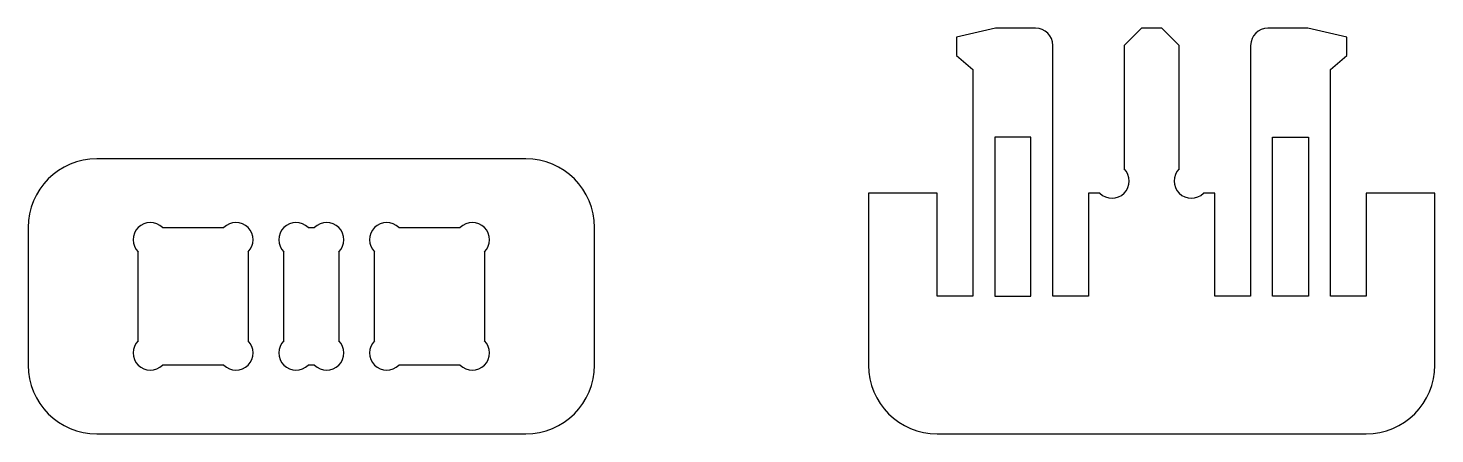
# Model space of a CAD drawing. Extents: x 0 to 5.12, y 0 to 1.48.
import ezdxf

# ---------------------------------------------------------------- set-up
doc = ezdxf.new("R2010")
doc.units = 0
doc.layers.add('THROUGH-CUT-INSIDE', color=15, linetype='CONTINUOUS')
doc.layers.add('THROUGH-CUT-OUTSIDE-ADD-TA', color=98, linetype='CONTINUOUS')

msp = doc.modelspace()

# ---------------------------------------------------------------- linework, layer by layer
at = {"layer": 'THROUGH-CUT-INSIDE'}
for p, q in [((3.5166, 1.0789), (3.5166, 0.5)), ((3.6466, 1.0789), (3.5166, 1.0789)), ((3.6466, 0.5), (3.6466, 1.0789)), ((4.5266, 0.5), (4.5266, 1.0789)), ((4.5266, 1.0789), (4.6566, 1.0789)), ((4.6566, 1.0789), (4.6566, 0.5)), ((0.4884, 0.75), (0.7116, 0.75)), ((1.0184, 0.75), (1.0416, 0.75)), ((1.3484, 0.75), (1.5716, 0.75)), ((0.4, 0.3384), (0.4, 0.6616)), ((0.8, 0.6616), (0.8, 0.3384)), ((0.93, 0.3384), (0.93, 0.6616)), ((1.13, 0.6616), (1.13, 0.3384)), ((1.26, 0.3384), (1.26, 0.6616)), ((1.66, 0.6616), (1.66, 0.3384)), ((3.5166, 0.5), (3.6466, 0.5)), ((4.6566, 0.5), (4.5266, 0.5)), ((0.7116, 0.25), (0.4884, 0.25)), ((1.0416, 0.25), (1.0184, 0.25)), ((1.5716, 0.25), (1.3484, 0.25))]:
    msp.add_line(p, q, dxfattribs=at)
for centre, start, end in [((0.4442, 0.7058), 45, 135), ((0.7558, 0.7058), 45, 135), ((0.9742, 0.7058), 45, 135), ((1.0858, 0.7058), 315, 135), ((1.3042, 0.7058), 45, 135), ((1.6158, 0.7058), 315, 135), ((0.4442, 0.7058), 135, 225), ((0.7558, 0.7058), 315, 45), ((0.9742, 0.7058), 135, 225), ((1.3042, 0.7058), 135, 225), ((0.4442, 0.2942), 135, 315), ((0.7558, 0.2942), 225, 45), ((0.9742, 0.2942), 135, 225), ((1.0858, 0.2942), 225, 45), ((1.3042, 0.2942), 135, 315), ((1.6158, 0.2942), 315, 45), ((0.9742, 0.2942), 225, 315), ((1.6158, 0.2942), 225, 315)]:
    msp.add_arc(centre, 0.0625, start, end, dxfattribs=at)
at = {"layer": 'THROUGH-CUT-OUTSIDE-ADD-TA'}
for p, q in [((3.5183, 1.475), (3.3766, 1.4426)), ((3.3766, 1.4426), (3.3766, 1.375)), ((3.6642, 1.475), (3.5183, 1.475)), ((4.0491, 1.475), (3.9866, 1.4125)), ((4.1241, 1.475), (4.0491, 1.475)), ((4.1866, 1.4125), (4.1241, 1.475)), ((4.6549, 1.475), (4.5091, 1.475)), ((4.7966, 1.4426), (4.6549, 1.475)), ((4.7966, 1.375), (4.7966, 1.4426)), ((3.7266, 0.5), (3.7266, 1.4125)), ((3.9866, 1.4125), (3.9866, 0.9634)), ((4.1866, 0.9634), (4.1866, 1.4125)), ((4.4466, 1.4125), (4.4466, 0.5)), ((3.3766, 1.375), (3.4366, 1.325)), ((4.7366, 1.325), (4.7966, 1.375)), ((3.4366, 1.325), (3.4366, 1.2216)), ((4.7366, 1.2216), (4.7366, 1.325)), ((3.4366, 1.2216), (3.4366, 0.5)), ((4.7366, 0.5), (4.7366, 1.2216)), ((1.81, 1), (0.25, 1)), ((3.3066, 0.875), (3.0566, 0.875)), ((3.0566, 0.875), (3.0566, 0.25)), ((3.3066, 0.5), (3.3066, 0.875)), ((3.8982, 0.875), (3.8566, 0.875)), ((3.8566, 0.875), (3.8566, 0.5)), ((4.3166, 0.875), (4.275, 0.875)), ((4.3166, 0.5), (4.3166, 0.875)), ((5.1166, 0.875), (4.8666, 0.875)), ((4.8666, 0.875), (4.8666, 0.5)), ((5.1166, 0.25), (5.1166, 0.875)), ((0, 0.75), (0, 0.25)), ((2.06, 0.25), (2.06, 0.75)), ((3.4366, 0.5), (3.3066, 0.5)), ((3.8566, 0.5), (3.7266, 0.5)), ((4.4466, 0.5), (4.3166, 0.5)), ((4.8666, 0.5), (4.7366, 0.5)), ((0.25, 0), (1.81, 0)), ((3.3066, 0), (4.8666, 0))]:
    msp.add_line(p, q, dxfattribs=at)
for centre, radius, start, end in [((3.6641, 1.4125), 0.0625, 0, 89.9214), ((4.5091, 1.4125), 0.0625, 90, 180), ((0.25, 0.75), 0.25, 90, 180), ((1.81, 0.75), 0.25, 0, 90), ((3.9424, 0.9192), 0.0625, 225, 45), ((4.2308, 0.9192), 0.0625, 135, 315), ((0.25, 0.25), 0.25, 180, 270), ((1.81, 0.25), 0.25, 270, 0), ((3.3066, 0.25), 0.25, 180, 270), ((4.8666, 0.25), 0.25, 270, 0)]:
    msp.add_arc(centre, radius, start, end, dxfattribs=at)

doc.saveas('drawing.dxf')
